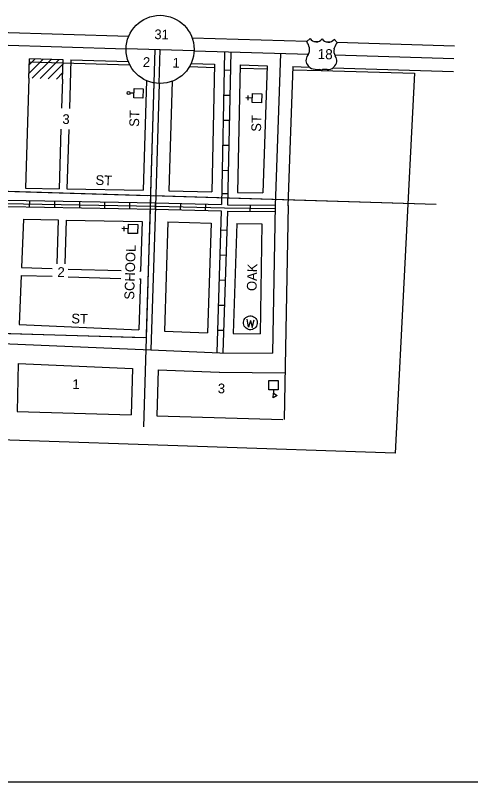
# Model space of a CAD drawing. Extents: x 474165 to 841764, y 15679311 to 16597406.
# Drawn here: x 812887 to 814057, y 15679971 to 15681940 of the extents above; entities that cross this region are included whole.
import ezdxf

# ---------------------------------------------------------------- set-up
doc = ezdxf.new("R2010")
doc.units = 0
for name, color, linetype in [('L10', 7, 'Continuous'), ('L13', 7, 'Continuous'), ('L14', 7, 'Continuous'), ('L16', 7, 'Continuous'), ('L18', 7, 'Continuous'), ('L19', 7, 'Continuous'), ('L2', 7, 'Continuous'), ('L20', 7, 'Continuous'), ('L23', 7, 'Continuous'), ('L3', 7, 'Continuous'), ('L5', 7, 'Continuous'), ('L8', 7, 'Continuous'), ('L9', 7, 'Continuous')]:
    doc.layers.add(name, color=color, linetype=linetype)

msp = doc.modelspace()

# ---------------------------------------------------------------- linework, layer by layer
at = {"layer": 'L10'}
for p, q in [((813191.7, 15681740.1), (813181.7, 15681740.4)), ((813485.2, 15681721.9), (813485.6, 15681733.9)), ((813496.1, 15681727.5), (813479.2, 15681728)), ((813177.2, 15681391.6), (813160.3, 15681392.1)), ((813166.3, 15681386), (813166.7, 15681397.9)), ((813486.1, 15681138.7), (813482.5, 15681159.1)), ((813491.2, 15681156.4), (813486.1, 15681138.7)), ((813491.2, 15681156.4), (813495.2, 15681138.4)), ((813495.2, 15681138.4), (813500.3, 15681158.2)), ((813550.2, 15680978.1), (813550, 15680969.1))]:
    msp.add_line(p, q, dxfattribs=at)
for points in [[(813214.7, 15681727.5), (813191.3, 15681728.2), (813192.1, 15681752.1), (813215.5, 15681751.4)], [(813519.6, 15681715.1), (813495.7, 15681715.8), (813496.4, 15681739.2), (813520.3, 15681738.5)], [(813200.7, 15681379.2), (813176.8, 15681379.9), (813177.5, 15681403.3), (813201.4, 15681402.6)], [(813562.4, 15681001.8), (813562.1, 15680977.9), (813538.2, 15680978.2), (813538.5, 15681002.1)], [(813559.4, 15680963), (813549.9, 15680957.6), (813550, 15680969.1)]]:
    msp.add_lwpolyline(points, close=True, dxfattribs=at)
msp.add_circle((813177.9, 15681740.5), 3.74, dxfattribs=at)
msp.add_ellipse((813490.9, 15681150.1), major_axis=(8.4, -15.7), ratio=0.99935, dxfattribs=at)
at = {"layer": 'L13'}
msp.add_lwpolyline([(809026, 15679971.3), (815530.7, 15679971.3)], dxfattribs=at)
at = {"layer": 'L14'}
for p, q in [((812921.9, 15681791), (812958.4, 15681827.6)), ((812922.5, 15681812.9), (812937.8, 15681828.2)), ((812930.4, 15681778.4), (812979, 15681827)), ((812951, 15681777.8), (812999.6, 15681826.3)), ((812971.6, 15681777.2), (813009, 15681814.5)), ((812992.2, 15681776.5), (813008.4, 15681792.7))]:
    msp.add_line(p, q, dxfattribs=at)
for points in [[(812921.5, 15681778.6), (812923, 15681828.6)], [(813009.4, 15681826.1), (812923, 15681828.6)], [(813007.9, 15681776.1), (813009.4, 15681826.1)]]:
    msp.add_lwpolyline(points, dxfattribs=at)
at = {"layer": 'L16'}
for p, q in [((813424.5, 15681846.7), (813416.5, 15681453.7)), ((813440.5, 15681846.2), (813432.5, 15681453.4)), ((813423.5, 15681799.8), (813439.6, 15681799.5)), ((813242.7, 15681765.5), (813234.3, 15681485.2)), ((813422.2, 15681735.4), (813438.3, 15681735.1)), ((813420.9, 15681671), (813437, 15681670.7)), ((813419.6, 15681606.6), (813435.7, 15681606.2)), ((813418.3, 15681542.2), (813434.4, 15681541.8)), ((812857.2, 15681488.4), (813226.1, 15681477.4)), ((813416.5, 15681482.5), (813432.6, 15681482)), ((812867.5, 15681464.9), (813247.4, 15681458)), ((812923.5, 15681447.8), (812923.8, 15681463.9)), ((812987.9, 15681446.6), (812988.2, 15681462.7)), ((813052.4, 15681445.5), (813052.6, 15681461.6)), ((813116.8, 15681444.3), (813117.1, 15681460.4)), ((813181.2, 15681443.1), (813181.5, 15681459.2)), ((813233.8, 15681469.2), (813228.3, 15681284.8)), ((813242.1, 15681477), (813968.7, 15681455.3)), ((813247, 15681441.9), (813247.4, 15681458)), ((812859.2, 15681457), (813247.2, 15681450)), ((812866.9, 15681448.9), (813247.1, 15681442)), ((813311.4, 15681440.3), (813311.8, 15681456.4)), ((813375.8, 15681438.7), (813376.2, 15681454.8)), ((813424.2, 15681445.5), (813554.4, 15681444.1)), ((813432.5, 15681453.4), (813554.5, 15681452.1)), ((813490, 15681452.9), (813489.9, 15681436.8)), ((813554.5, 15681452.1), (813554.3, 15681436)), ((813416, 15681437.7), (813404.3, 15681073.7)), ((813432, 15681437.4), (813420.3, 15681073.3)), ((813432, 15681437.4), (813554.3, 15681436.1)), ((813414.4, 15681389.1), (813430.5, 15681388.5)), ((813412.3, 15681324.7), (813428.4, 15681324.1)), ((813228.3, 15681284.8), (813223.4, 15681120.4)), ((813410.3, 15681260.3), (813426.4, 15681259.7)), ((813408.2, 15681195.9), (813424.3, 15681195.3)), ((812846.4, 15681123.6), (813215.2, 15681112.6)), ((813406.1, 15681131.5), (813422.2, 15681130.9))]:
    msp.add_line(p, q, dxfattribs=at)
for points in [[(813247.4, 15681458), (813416.5, 15681453.7)], [(813247, 15681442), (813416, 15681437.7)], [(813247.2, 15681450), (813424.2, 15681445.5), (813424.2, 15681445.5)]]:
    msp.add_lwpolyline(points, dxfattribs=at)
at = {"layer": 'L18'}
for p, q in [((812163.7, 15681917.3), (813178.5, 15681887)), ((813341.3, 15681882.2), (813636.5, 15681873.4)), ((813653.7, 15681872.9), (813664.9, 15681872.5)), ((813685, 15681871.9), (813696.2, 15681871.6)), ((813713.4, 15681871.1), (814015.2, 15681862.1)), ((813029.4, 15681825.5), (813025.6, 15681700.6)), ((813029.4, 15681825.5), (813177.3, 15681821.1)), ((813338.5, 15681816.3), (813398.8, 15681814.5)), ((813398.8, 15681814.5), (813392.2, 15681486.4)), ((813464.8, 15681812.5), (813458.2, 15681485.2)), ((813464.8, 15681812.5), (813534.1, 15681810.4)), ((813534.1, 15681810.4), (813522.8, 15681484.4)), ((813600.1, 15681808.4), (813587.6, 15681450.6)), ((813600.1, 15681808.4), (813642.8, 15681807.2)), ((813703.1, 15681805.4), (814013.2, 15681796.1)), ((812921.5, 15681778.6), (812913.1, 15681496.1)), ((813007.9, 15681776.1), (813005.7, 15681701.2)), ((813223.8, 15681772.5), (813215.4, 15681490.6)), ((813289.7, 15681770.7), (813281.4, 15681489.1)), ((813004, 15681647.5), (812999.5, 15681494.5)), ((813024, 15681646.9), (813019.5, 15681494.1)), ((812913.1, 15681496.1), (812999.5, 15681494.5)), ((813019.5, 15681494.1), (813215.4, 15681490.6)), ((813458.2, 15681485.2), (813522.8, 15681484.4)), ((813587.7, 15681451.2), (813577.8, 15680901.7)), ((812907.6, 15681416.2), (812902.7, 15681292)), ((812907.6, 15681416.2), (812997.1, 15681414.5)), ((812997.1, 15681414.5), (812993.7, 15681302)), ((813017.1, 15681414.2), (813013.7, 15681301.4)), ((813017.1, 15681414.2), (813212.9, 15681410.6)), ((813212.9, 15681410.6), (813208.8, 15681282.9)), ((813278.9, 15681409.2), (813269.9, 15681129.1)), ((813390, 15681406.4), (813380.9, 15681124.7)), ((813456, 15681405.2), (813446.9, 15681123)), ((813456, 15681405.2), (813520.8, 15681404.5)), ((813520.8, 15681404.5), (813515.7, 15681122.2)), ((812902.7, 15681292), (812981.9, 15681289.6)), ((813022.9, 15681288.4), (813158.5, 15681284.4)), ((813206.4, 15681282.9), (813208.8, 15681282.9)), ((812901.9, 15681272), (812896.8, 15681145.5)), ((812901.9, 15681272), (812981.3, 15681269.6)), ((813022.3, 15681268.4), (813157.9, 15681264.4)), ((813208.2, 15681262.9), (813203.9, 15681131.9)), ((813205.8, 15681262.9), (813208.2, 15681262.9)), ((812896.8, 15681145.5), (813203.9, 15681131.9)), ((813269.9, 15681129.1), (813380.9, 15681124.7)), ((813446.9, 15681123), (813515.7, 15681122.2)), ((812893.8, 15681045.5), (813187.8, 15681032.5)), ((813187.8, 15681032.5), (813184.2, 15680913.4)), ((813253.7, 15681029.7), (813250.2, 15680911.5)), ((813253.7, 15681029.7), (813410.3, 15681023.4)), ((813411.7, 15681023.4), (813579.9, 15681021.5)), ((812891.3, 15680922.2), (813184.2, 15680913.4)), ((813250.2, 15680911.5), (813574.1, 15680901.8))]:
    msp.add_line(p, q, dxfattribs=at)
for points in [[(813281.4, 15681489.1), (813392.2, 15681486.4)], [(813278.9, 15681409.2), (813390, 15681406.4)], [(812893.8, 15681045.5), (812891.3, 15680922.2)]]:
    msp.add_lwpolyline(points, dxfattribs=at)
at = {"layer": 'L2'}
for p, q in [((812922.7, 15681820.6), (813180.9, 15681812.9)), ((813334.4, 15681808.4), (813398.6, 15681806.4)), ((813464.6, 15681804.5), (813533.8, 15681802.4)), ((813599.8, 15681800.4), (813672.7, 15681798.3)), ((813672.8, 15681798.3), (813913, 15681791.1)), ((813913, 15681791.1), (813863.3, 15680815)), ((813863.3, 15680815), (812846.3, 15680849.6))]:
    msp.add_line(p, q, dxfattribs=at)
at = {"layer": 'L20'}
for p, q in [((811850.8, 15681893.6), (813171.4, 15681854.2)), ((813635.8, 15681872.7), (813644.4, 15681880.3)), ((813714, 15681870.4), (813706.4, 15681878.5)), ((813642.6, 15681856.9), (813642.6, 15681856.9)), ((813706.3, 15681854.4), (813706.3, 15681855.5)), ((813346.4, 15681849), (813641.1, 15681840.2)), ((813638.4, 15681837.7), (813638.9, 15681838.2)), ((813707.7, 15681838.3), (814014.2, 15681829.1)), ((813709.3, 15681835.5), (813709.3, 15681835.5)), ((813640.6, 15681809.3), (813639.9, 15681810)), ((813657.2, 15681801.6), (813669.2, 15681801.2)), ((813688.5, 15681800.7), (813676.5, 15681801)), ((813704.3, 15681806.4), (813705.4, 15681807.5)), ((812104.6, 15681510.9), (813968.7, 15681455.3))]:
    msp.add_line(p, q, dxfattribs=at)
for centre, radius, start, end in [((813605.2, 15681849.9), 38, 10.5807, 36.7007), ((813659.9, 15681890.8), 18.9, 213.9769, 324.0991), ((813691.1, 15681889.8), 18.9, 212.4855, 322.9477), ((813620.3, 15681851.5), 22.9, 324.3765, 13.2031), ((813728.3, 15681848.3), 22.9, 165.0403, 213.4761), ((813743.3, 15681845.8), 38, 139.8831, 165.2269), ((813654.3, 15681824.5), 20.5, 139.8558, 225.1844), ((813692.7, 15681823.4), 20.5, 308.6308, 36.5846), ((813658, 15681825.1), 23.5, 222.3148, 268.2919), ((813668.9, 15681797.4), 3.91, 8.6617, 88.292), ((813676.6, 15681797.1), 3.91, 88.292, 167.9224), ((813689.1, 15681824.2), 23.5, 268.292, 310.2809)]:
    msp.add_arc(centre, radius, start, end, dxfattribs=at)
at = {"layer": 'L3'}
for p, q in [((813568.3, 15681842.4), (813554.7, 15681451.8)), ((813256.6, 15681765.1), (813247.2, 15681450)), ((813247.2, 15681450), (813235.3, 15681080.5)), ((813554.7, 15681451.8), (813547.7, 15681071.9)), ((812852.8, 15681097.4), (813235.3, 15681080.5))]:
    msp.add_line(p, q, dxfattribs=at)
msp.add_lwpolyline([(813235.3, 15681080.5), (813412.3, 15681073.4), (813547.7, 15681071.9)], dxfattribs=at)
at = {"layer": 'L5'}
for p, q in [((813245.3, 15681852), (813216.3, 15680882.5)), ((812466.5, 15681134.9), (813223.2, 15681112.4))]:
    msp.add_line(p, q, dxfattribs=at)
at = {"layer": 'L8'}
msp.add_line((813256.3, 15681765.2), (813258.9, 15681852), dxfattribs=at)
msp.add_lwpolyline([(813171.4, 15681854.7), (813346.4, 15681849.4)], dxfattribs=at)
msp.add_circle((813258.9, 15681852.6), 87.5, dxfattribs=at)

# ---------------------------------------------------------------- texts
at = {"layer": 'L19'}
for s, p in [('31', (813243.8, 15681879.1)), ('2', (813214.4, 15681807.8)), ('1', (813290.6, 15681806.1))]:
    msp.add_text(s, height=25, rotation=358.292, dxfattribs=at).set_placement(p)
at = {"layer": 'L20'}
msp.add_text('18', height=26, rotation=358.292, dxfattribs=at).set_placement((813663.6, 15681828.1))
at = {"layer": 'L23'}
for s, p in [('3', (813007.5, 15681661.2)), ('2', (812994.7, 15681268.3)), ('1', (813033.2, 15680980.5)), ('3', (813406.9, 15680969.3))]:
    msp.add_text(s, height=25, rotation=358.292, dxfattribs=at).set_placement(p)
at = {"layer": 'L9'}
for s, rotation, p in [('ST', 88.2923, (813204.6, 15681653.3)), ('ST', 88.2923, (813518.2, 15681640.7)), ('ST', 358.2914, (813092.6, 15681504.5)), ('SCHOOL', 88.2885, (813192.1, 15681209.3)), ('OAK', 88.2885, (813506.7, 15681231.5)), ('ST', 358.2914, (813030.4, 15681148.9))]:
    msp.add_text(s, height=25, rotation=rotation, dxfattribs=at).set_placement(p)

doc.saveas('drawing.dxf')
